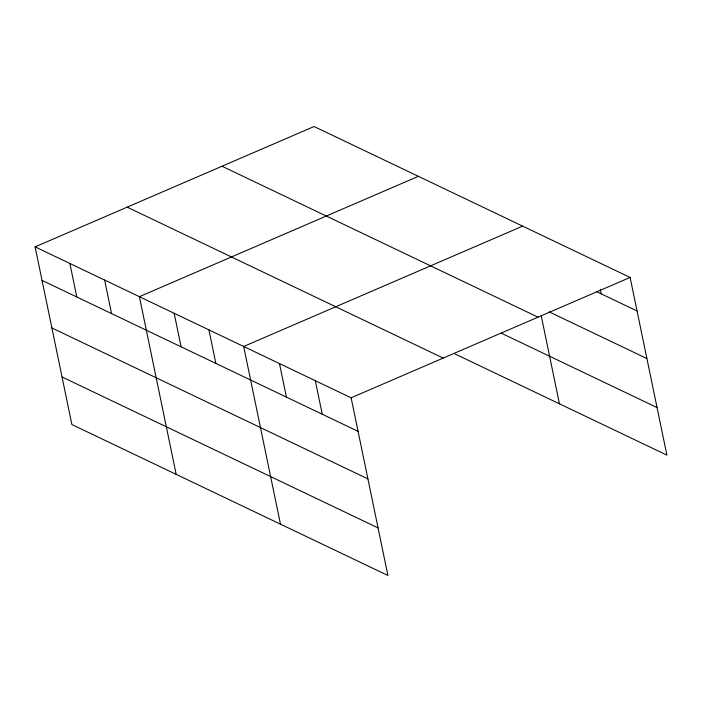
<?xml version="1.0" encoding="UTF-8"?>
<svg xmlns="http://www.w3.org/2000/svg" width="702" height="702" viewBox="0 0 702 702"><rect width="100%" height="100%" fill="white"/><g stroke="black" fill="none" stroke-linecap="round" stroke-linejoin="round"><path stroke-width="1.05" d="M35.1 246.867L351.123 397.797L387.916 575.482L71.894 424.552L35.1 246.867L314.084 126.518L630.106 277.448L666.9 455.133L455.168 354.01M418.366 176.325L139.391 296.674L176.184 474.359M522.657 226.132L243.673 346.481L280.475 524.166M351.123 397.797L630.106 277.448M596.393 291.558L637.047 310.968M549.131 311.855L646.902 358.546M222.016 166.234L538.039 317.164M501.316 333.187L657.046 407.564M127.167 207.151L443.181 358.081M42.041 280.396L358.064 431.326M51.895 327.966L367.918 478.896M62.048 376.983L378.071 527.913M600.359 289.672L601.228 293.866M541.216 315.751L559.45 403.817M315.303 380.695L322.244 414.215M279.493 363.583L286.434 397.113M208.915 329.879L215.856 363.408M174.149 313.276L181.09 346.806M104.624 280.072L111.565 313.601M69.867 263.469L76.808 296.999"/></g></svg>
